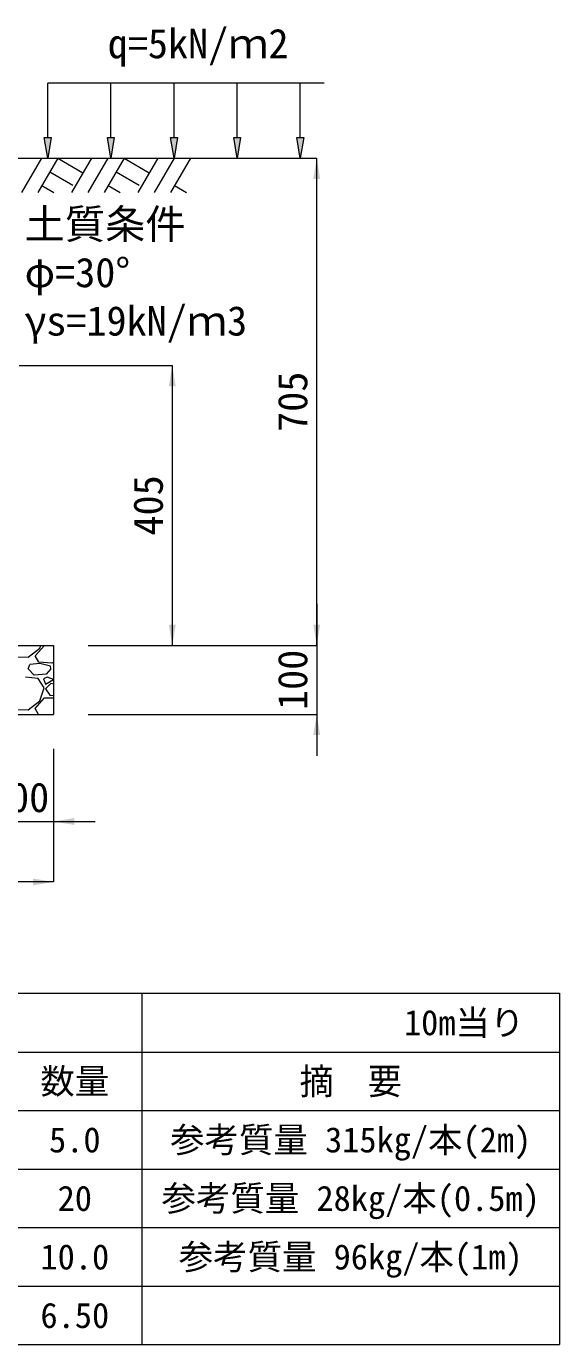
# Model space of a CAD drawing. Units: millimetres at full size. Extents: x 187207 to 255567, y 882048 to 905686.
# Drawn here: x 197445 to 198217, y 901678 to 903586 of the extents above; entities that cross this region are included whole.
import ezdxf
from ezdxf.enums import TextEntityAlignment as Align

# ---------------------------------------------------------------- set-up
doc = ezdxf.new("R2010")
doc.units = ezdxf.units.MM
doc.header["$LTSCALE"] = 20
for name, color, linetype, lineweight in [('0_2', 7, 'Continuous', 20), ('Defpoints_3', 8, 'Continuous', 0), ('基礎材', 7, 'Continuous', 15), ('寸法・材料表', 7, 'Continuous', 13), ('寸法線', 7, 'Continuous', 13), ('ﾊｯﾁﾝｸﾞ', 7, 'Continuous', 5)]:
    doc.layers.add(name, color=color, linetype=linetype, lineweight=lineweight)
doc.layers.add('文字', color=7, linetype='Continuous')
doc.styles.add('ＭＳ ゴシック', font='')
doc.styles.add('ＭＳ Ｐゴシック', font='')
doc.styles.get('ＭＳ ゴシック').set_extended_font_data('MS Gothic')
doc.styles.get('ＭＳ Ｐゴシック').set_extended_font_data('MS PGothic')

# ---------------------------------------------------------------- blocks, each defined once
blk = doc.blocks.new('filled_arrow')
at = {"color": 0, "linetype": 'Continuous', "lineweight": -2}
blk.add_solid([(7.5, 1.25), (0, 0), (7.5, -1.25)], dxfattribs=at)

msp = doc.modelspace()

# ---------------------------------------------------------------- hatches: boundary and pattern name
at = {"layer": '寸法線'}
for points in [[(197480.79, 903425.37), (197475.79, 903395.37), (197470.79, 903425.37)], [(197572.2, 903425.37), (197567.2, 903395.37), (197562.2, 903425.37)], [(197663.61, 903425.37), (197658.61, 903395.37), (197653.61, 903425.37)], [(197755.03, 903425.37), (197750.03, 903395.37), (197745.03, 903425.37)], [(197846.44, 903425.37), (197841.44, 903395.37), (197836.44, 903425.37)], [(197846.44, 903425.37), (197841.44, 903395.37), (197836.44, 903425.37)]]:
    msp.add_hatch(color=256, dxfattribs=at).paths.add_polyline_path(points)

# ---------------------------------------------------------------- linework, layer by layer
at = {"layer": '0_2'}
msp.add_line((197384.37, 903395.37), (197784.37, 903395.37), dxfattribs=at)
at = {"layer": 'Defpoints_3'}
for p, q in [((196277.92, 902187.01), (198216.83, 902187.01)), ((197611.83, 902187.01), (197611.83, 902101.83)), ((198216.83, 902187.01), (198216.83, 902101.83))]:
    msp.add_line(p, q, dxfattribs=at)
at = {"layer": '基礎材'}
for p, q in [((196834.37, 902690.37), (197484.37, 902690.37)), ((197484.37, 902690.37), (197484.37, 902590.37)), ((196834.37, 902590.37), (197484.37, 902590.37))]:
    msp.add_line(p, q, dxfattribs=at)
at = {"layer": '寸法・材料表'}
for p, q in [((196277.92, 902101.83), (198216.83, 902101.83)), ((197611.83, 902101.83), (197611.83, 901678.33)), ((198216.83, 902101.83), (198216.83, 901678.33)), ((196277.92, 902017.13), (198216.83, 902017.13)), ((196277.92, 901932.43), (198216.83, 901932.43)), ((196277.92, 901847.73), (198216.83, 901847.73)), ((196277.92, 901763.03), (198216.83, 901763.03)), ((196277.92, 901678.33), (198216.83, 901678.33))]:
    msp.add_line(p, q, dxfattribs=at)
at = {"layer": '寸法線', "lineweight": 9}
for p, q in [((197875.79, 903503.92), (197475.79, 903503.92)), ((197475.79, 903425.37), (197475.79, 903503.92)), ((197567.2, 903425.37), (197567.2, 903503.92)), ((197658.61, 903425.37), (197658.61, 903503.92)), ((197750.03, 903425.37), (197750.03, 903503.92)), ((197841.44, 903425.37), (197841.44, 903503.92))]:
    msp.add_line(p, q, dxfattribs=at)
at = {"layer": '寸法線'}
for p, q in [((197434.37, 903395.37), (197865.22, 903395.37)), ((197865.22, 902690.37), (197865.22, 903395.37)), ((197434.37, 903095.37), (197656.07, 903095.37)), ((197656.07, 903095.37), (197656.07, 902690.37)), ((197865.22, 902750.37), (197865.22, 902530.37)), ((197534.42, 902690.37), (197865.22, 902690.37)), ((197534.42, 902690.37), (197656.07, 902690.37)), ((197534.42, 902690.37), (197865.22, 902690.37)), ((197534.37, 902590.37), (197865.22, 902590.37)), ((197484.37, 902540.37), (197484.37, 902435.43)), ((197484.37, 902540.37), (197484.37, 902347.93)), ((197324.37, 902435.43), (197544.37, 902435.43)), ((197484.37, 902347.93), (196834.37, 902347.93))]:
    msp.add_line(p, q, dxfattribs=at)
at = {"layer": '寸法線', "lineweight": 9}
for points in [[(197480.79, 903425.37), (197475.79, 903395.37), (197470.79, 903425.37)], [(197572.2, 903425.37), (197567.2, 903395.37), (197562.2, 903425.37)], [(197663.61, 903425.37), (197658.61, 903395.37), (197653.61, 903425.37)], [(197755.03, 903425.37), (197750.03, 903395.37), (197745.03, 903425.37)], [(197846.44, 903425.37), (197841.44, 903395.37), (197836.44, 903425.37)], [(197846.44, 903425.37), (197841.44, 903395.37), (197836.44, 903425.37)]]:
    msp.add_lwpolyline(points, close=True, dxfattribs=at)
at = {"layer": 'ﾊｯﾁﾝｸﾞ', "lineweight": 9}
for p, q in [((197466.64, 903395.36), (197437.99, 903345.74)), ((197490.27, 903395.36), (197461.62, 903345.74)), ((197490.27, 903395.36), (197526.83, 903374.25)), ((197539.02, 903395.36), (197510.37, 903345.74)), ((197562.64, 903395.36), (197533.99, 903345.74)), ((197586.27, 903395.36), (197557.62, 903345.74)), ((197586.27, 903395.36), (197622.83, 903374.25)), ((197635.02, 903395.36), (197606.37, 903345.74)), ((197658.64, 903395.36), (197629.99, 903345.74)), ((197682.26, 903395.36), (197653.62, 903345.74)), ((197478.84, 903375.58), (197512.26, 903356.29)), ((197574.84, 903375.58), (197608.26, 903356.29)), ((197467.42, 903355.79), (197484.84, 903345.74)), ((197563.42, 903355.79), (197580.84, 903345.74)), ((197659.42, 903355.79), (197676.83, 903345.74))]:
    msp.add_line(p, q, dxfattribs=at)
at = {"layer": 'ﾊｯﾁﾝｸﾞ'}
for p, q in [((197457.5, 902675.37), (197471, 902690.37)), ((197464.36, 902686.04), (197465.75, 902690.37)), ((197431.59, 902673.85), (197447.6, 902673.09)), ((197447.6, 902673.09), (197464.36, 902686.04)), ((197462.84, 902666.23), (197457.5, 902675.37)), ((197447.6, 902656.32), (197449.88, 902662.42)), ((197455.98, 902647.18), (197447.6, 902656.32)), ((197464.36, 902663.94), (197449.88, 902662.42)), ((197481.89, 902664.7), (197462.84, 902666.23)), ((197479.6, 902660.13), (197464.36, 902663.94)), ((197480.36, 902656.32), (197473.5, 902648.7)), ((197480.36, 902656.32), (197479.6, 902660.13)), ((197484.42, 902666.03), (197481.89, 902664.7)), ((197484.17, 902656.32), (197484.42, 902655.74)), ((197462.07, 902642.61), (197443.79, 902644.13)), ((197473.5, 902648.7), (197455.98, 902647.18)), ((197470.46, 902628.89), (197462.07, 902642.61)), ((197475.03, 902644.13), (197469.69, 902641.84)), ((197469.69, 902641.84), (197472.74, 902634.22)), ((197472.74, 902634.22), (197484.17, 902641.08)), ((197480.36, 902634.99), (197472.74, 902627.37)), ((197484.17, 902641.08), (197475.03, 902644.13)), ((197484.42, 902634.38), (197480.36, 902634.99)), ((197457.5, 902599.17), (197471.22, 902614.41)), ((197464.36, 902609.84), (197470.46, 902628.89)), ((197471.22, 902614.41), (197484.42, 902614.41)), ((197472.74, 902627.37), (197478.84, 902618.22)), ((197478.84, 902618.22), (197484.42, 902617.55)), ((197431.59, 902597.65), (197447.6, 902596.89)), ((197447.6, 902596.89), (197464.36, 902609.84)), ((197462.64, 902590.37), (197457.5, 902599.17))]:
    msp.add_line(p, q, dxfattribs=at)

# ---------------------------------------------------------------- block references
at = {"layer": '寸法線', "xscale": 4, "yscale": 4}
for p, rotation in [((197865.22, 903395.37), 270), ((197656.07, 903095.37), 270), ((197656.07, 902690.37), 90), ((197865.22, 902690.37), 90), ((197865.22, 902690.37), 90), ((197865.22, 902590.37), 270), ((197484.37, 902347.93), 180)]:
    msp.add_blockref('filled_arrow', p, dxfattribs=dict(at, rotation=rotation))
msp.add_blockref('filled_arrow', (197484.37, 902435.43), dxfattribs=at)

# ---------------------------------------------------------------- texts
at = {"layer": '寸法・材料表', "style": 'ＭＳ ゴシック'}
msp.add_text('10m当り\u3000', height=36.55, dxfattribs=at).set_placement((198215.66, 902144.42), align=Align.MIDDLE_RIGHT)
for s, p in [('数量', (197515.03, 902059.48)), ('5.0', (197515.03, 901974.78)), ('参考質量 315kg/本(2m)', (197914.33, 901974.78)), ('20', (197515.03, 901890.08)), ('参考質量 28kg/本(0.5m)', (197914.33, 901890.08)), ('10.0', (197515.03, 901805.38)), ('参考質量 96kg/本(1m)', (197914.33, 901805.38)), ('6.50', (197515.03, 901720.68))]:
    msp.add_text(s, height=36.55, dxfattribs=at).set_placement(p, align=Align.MIDDLE_CENTER)
at = {"layer": '寸法・材料表', "style": 'ＭＳ Ｐゴシック', "width": 0.95}
msp.add_text('摘\u3000要', height=38.1, dxfattribs=at).set_placement((197914.33, 902059.48), align=Align.MIDDLE_CENTER)
at = {"layer": '寸法線', "style": 'ＭＳ ゴシック'}
for s, p in [('土質条件', (197442.34, 903321.38)), ('φ=30°', (197442.34, 903251.38)), ('γs=19kN/ｍ3', (197442.34, 903181.38))]:
    msp.add_text(s, height=42.72, dxfattribs=at).set_placement(p, align=Align.TOP_LEFT)
for s, p in [('705', (197830.22, 903042.87)), ('405', (197621.07, 902892.87)), ('100', (197830.22, 902640.37))]:
    msp.add_text(s, height=42.72, rotation=90, dxfattribs=at).set_placement(p, align=Align.MIDDLE_CENTER)
msp.add_text('100', height=42.72, dxfattribs=at).set_placement((197434.37, 902470.43), align=Align.MIDDLE_CENTER)
at = {"layer": '文字', "style": 'ＭＳ ゴシック'}
msp.add_text('q=5kN/ｍ2', height=42.72, dxfattribs=at).set_placement((197562.67, 903527.19), align=Align.BOTTOM_LEFT)

doc.saveas('drawing.dxf')
